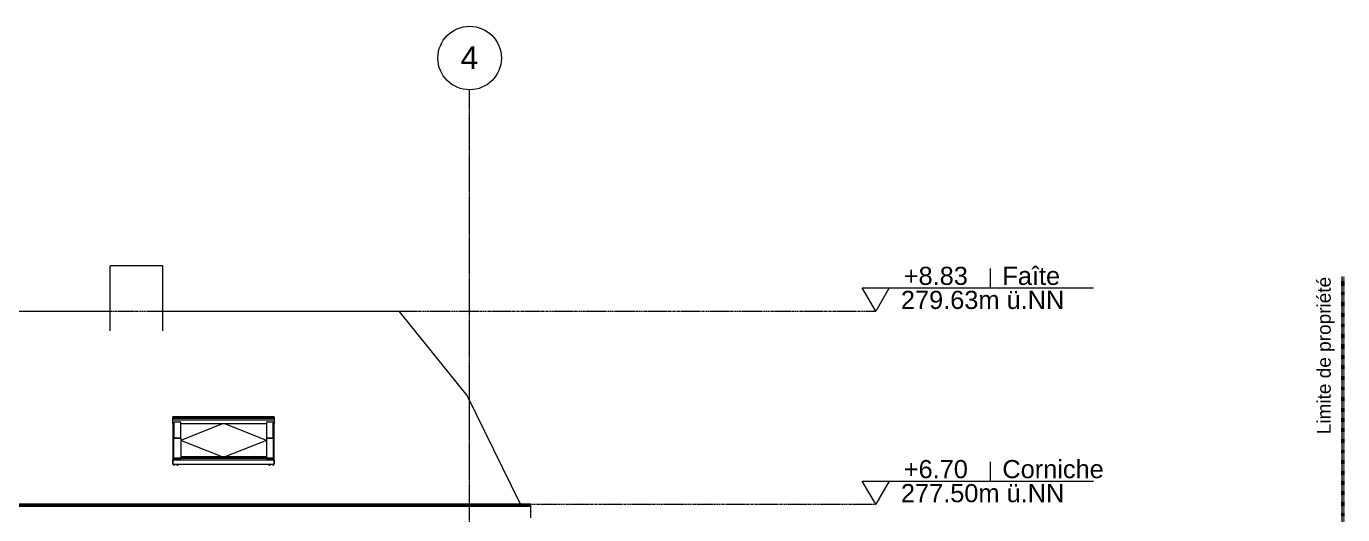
# Model space of a CAD drawing. Header units: millimetres. Extents: x 66 to 30735, y -4071 to 11969.
# Drawn here: x 15370 to 29883, y 6586 to 11969 of the extents above; entities that cross this region are included whole.
import ezdxf

# ---------------------------------------------------------------- set-up
doc = ezdxf.new("R2010")
doc.units = ezdxf.units.MM
for name, pattern in [('Center', [40, 10, -5, 20, -5]), ('CENTER_LINE', [5.5, 2.5, -1.5, 0, -1.5]), ('Grid Line', [22.225, 12.7, -3.175, 3.175, -3.175])]:
    doc.linetypes.add(name, pattern=pattern)
for name, color, linetype, lineweight in [('A-DETL', 90, 'Continuous', 9), ('A-FLOR-LEVL', 51, 'Continuous', 9), ('A-GLAZ', 151, 'Continuous', 18), ('A-ROOF', 132, 'Continuous', 9), ('A-ROOF-OTLN', 132, 'Continuous', 9), ('A-WALL', 113, 'Continuous', 18), ('G-ANNO-TEXT', 231, 'Continuous', 9), ('S-GRID', 1, 'Continuous', 9), ('S-GRID-IDEN', 1, 'Continuous', 9)]:
    doc.layers.add(name, color=color, linetype=linetype, lineweight=lineweight)
doc.styles.add('Arial', font='arial.ttf', dxfattribs={"height": 200})
doc.styles.add('Arial_1', font='arial.ttf', dxfattribs={"height": 150})
doc.styles.add('Arial_2', font='arial.ttf', dxfattribs={"height": 250})

# ---------------------------------------------------------------- blocks, each defined once
blk = doc.blocks.new('GGL_Ver_2_5 - GGL size 1140 x 1180 _CK02_-621732-Façade Sud')
at = {"layer": 'A-GLAZ', "lineweight": 9}
for p, q in [((16987, 7658), (16987, 7663)), ((18103, 7663), (16987, 7663)), ((16987, 7651), (16987, 7658)), ((18103, 7658), (16987, 7658)), ((16987, 7647), (16987, 7651)), ((18103, 7651), (16987, 7651)), ((16987, 7628), (16987, 7647)), ((18103, 7647), (16987, 7647)), ((16987, 7591), (16987, 7628)), ((18103, 7628), (16987, 7628)), ((16987, 7591), (16987, 7192)), ((17073, 7606), (16998, 7606)), ((16998, 7606), (16998, 7429)), ((17073, 7429), (17073, 7606)), ((17539, 7591), (17073, 7405)), ((17073, 7591), (18017, 7591)), ((18017, 7405), (17551, 7591)), ((18092, 7606), (18017, 7606)), ((18017, 7606), (18017, 7429)), ((18092, 7429), (18092, 7606)), ((18103, 7663), (18103, 7658)), ((18103, 7658), (18103, 7651)), ((18103, 7651), (18103, 7647)), ((18103, 7647), (18103, 7628)), ((18103, 7628), (18103, 7591)), ((18103, 7192), (18103, 7591)), ((16998, 7429), (17073, 7429)), ((16998, 7214), (16998, 7429)), ((17073, 7429), (16998, 7429)), ((17073, 7429), (17073, 7214)), ((17531, 7222), (17073, 7404)), ((18017, 7404), (17559, 7222)), ((18017, 7429), (18092, 7429)), ((18017, 7429), (18017, 7214)), ((18092, 7429), (18017, 7429)), ((18092, 7429), (18092, 7214)), ((16987, 7188), (16987, 7192)), ((17013, 7192), (16987, 7192)), ((16987, 7192), (16987, 7145)), ((16987, 7142), (16987, 7188)), ((18102, 7188), (16987, 7188)), ((16987, 7145), (16988, 7145)), ((16987, 7142), (18102, 7142)), ((16995, 7142), (16995, 7123)), ((16998, 7204), (16998, 7214)), ((16998, 7214), (17073, 7214)), ((17073, 7204), (16998, 7204)), ((16998, 7204), (16998, 7194)), ((16998, 7194), (17073, 7194)), ((17013, 7194), (17013, 7192)), ((17014, 7191), (17014, 7194)), ((17037, 7123), (17037, 7142)), ((17037, 7142), (17037, 7123)), ((18017, 7222), (17073, 7222)), ((17073, 7222), (18017, 7222)), ((17073, 7214), (17073, 7204)), ((18017, 7213), (17073, 7213)), ((17073, 7210), (18017, 7210)), ((17073, 7194), (17073, 7204)), ((18017, 7214), (18092, 7214)), ((18017, 7204), (18017, 7214)), ((18092, 7204), (18017, 7204)), ((18017, 7204), (18017, 7194)), ((18017, 7194), (18092, 7194)), ((18053, 7142), (18053, 7123)), ((18053, 7123), (18053, 7142)), ((18076, 7194), (18076, 7191)), ((18077, 7192), (18077, 7194)), ((18103, 7192), (18077, 7192)), ((18092, 7214), (18092, 7204)), ((18092, 7194), (18092, 7204)), ((18095, 7123), (18095, 7142)), ((18102, 7192), (18102, 7188)), ((18102, 7188), (18102, 7142)), ((18102, 7145), (18103, 7145)), ((18103, 7145), (18103, 7192))]:
    blk.add_line(p, q, dxfattribs=at)
blk = doc.blocks.new('Niveau - OKFFB-442205-Façade Sud')
at = {"layer": 'A-FLOR-LEVL'}
for p, q in [((25995, 469), (25995, 257)), ((24586, 257), (24884, 257)), ((24735, 0), (24586, 257)), ((24735, 257), (27135, 257)), ((24884, 257), (24735, 0))]:
    blk.add_line(p, q, dxfattribs=at)
blk = doc.blocks.new('Quadrillage - M_Grid Head - Circle_3_5-489728-Façade Sud')
at = {"layer": 'S-GRID-IDEN'}
blk.add_circle((9691, 11619), 350, dxfattribs=at)

msp = doc.modelspace()

# ---------------------------------------------------------------- linework, layer by layer
at = {"layer": 'A-DETL', "linetype": 'CENTER_LINE', "lineweight": 50}
msp.add_line((29883.354, 9212.669), (29883.354, -3087.331), dxfattribs=at)
at = {"layer": 'A-FLOR-LEVL', "linetype": 'Center'}
for p, q in [((85.877, 8830.149), (24734.922, 8830.149)), ((65.92, 6700), (24734.922, 6700))]:
    msp.add_line(p, q, dxfattribs=at)
at = {"layer": 'A-ROOF'}
for p, q in [((6990.608, 8830.149), (16293.354, 8830.149)), ((16873.354, 8830.149), (19479.1, 8830.149)), ((20229.1, 7900), (19479.1, 8830.149)), ((20229.1, 7900), (19479.1, 8830.149)), ((20820.354, 6700), (20229.1, 7900))]:
    msp.add_line(p, q, dxfattribs=at)
at = {"layer": 'A-ROOF-OTLN'}
for p, q in [((20929.354, 6700), (5540.354, 6700)), ((20929.354, 6687.3), (5649.354, 6687.3)), ((20929.354, 6700), (20929.354, 6550.088)), ((20929.354, 6674.6), (5649.354, 6674.6))]:
    msp.add_line(p, q, dxfattribs=at)
at = {"layer": 'A-WALL', "lineweight": 9}
for p, q in [((16293.354, 8613.627), (16293.354, 9327)), ((16873.354, 9327), (16293.354, 9327)), ((16873.354, 8613.627), (16873.354, 9327))]:
    msp.add_line(p, q, dxfattribs=at)
at = {"layer": 'S-GRID', "linetype": 'Grid Line'}
msp.add_line((20257.354, -2344.8), (20257.354, 11268.549), dxfattribs=at)

# ---------------------------------------------------------------- block references
at = {"layer": 'A-FLOR-LEVL'}
for p in [(0, 8830.149), (0, 6700)]:
    msp.add_blockref('Niveau - OKFFB-442205-Façade Sud', p, dxfattribs=at)
at = {"layer": 'A-GLAZ', "lineweight": 9}
msp.add_blockref('GGL_Ver_2_5 - GGL size 1140 x 1180 _CK02_-621732-Façade Sud', (0, 0), dxfattribs=at)
at = {"layer": 'S-GRID-IDEN'}
msp.add_blockref('Quadrillage - M_Grid Head - Circle_3_5-489728-Façade Sud', (10566.5, 0), dxfattribs=at)

# ---------------------------------------------------------------- texts
at = {"layer": 'A-FLOR-LEVL', "char_height": 200, "attachment_point": 1, "style": 'Arial'}
for s, insert, width in [('+8.83', (25044.225, 9318.321), 873.83937), ('Faîte', (26131.403, 9318.321), 785.65375), ('279.63m ü.NN', (25012.873, 9053.354), 2228.69125), ('+6.70', (25044.225, 7188.172), 873.83937), ('Corniche', (26131.403, 7188.172), 1386.91937), ('277.50m ü.NN', (25012.873, 6923.205), 2228.69125)]:
    msp.add_mtext(s, dxfattribs=dict(at, insert=insert, width=width))
at = {"layer": 'G-ANNO-TEXT', "color": 7, "insert": (29601.421, 7472.121), "char_height": 150, "width": 2084.3875, "attachment_point": 1, "rotation": 90, "style": 'Arial_1'}
msp.add_mtext('Limite de propriété', dxfattribs=at)

# ---------------------------------------------------------------- next in the draw order: texts
at = {"layer": 'S-GRID-IDEN', "insert": (20157.732, 11746.97), "char_height": 250, "width": 232.48937, "attachment_point": 1, "style": 'Arial_2', "bg_fill": 3, "box_fill_scale": 1.25, "bg_fill_color": 256, "bg_fill_true_color": 13158600, "bg_fill_transparency": 0}
msp.add_mtext('4', dxfattribs=at)

doc.saveas('drawing.dxf')
